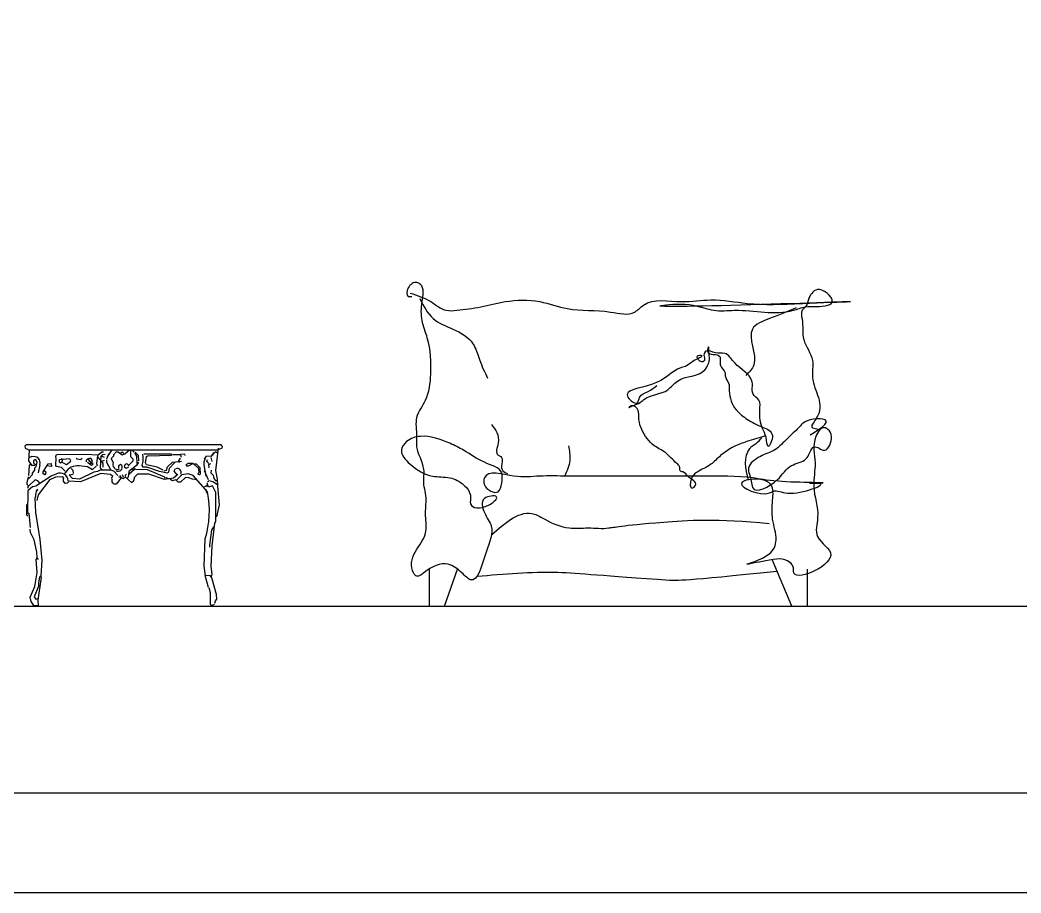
# Model space of a CAD drawing. Header units: inches. Extents: x 11 to 53.5, y 7.4 to 32.2.
# Drawn here: x 38.65 to 41.9, y 7.358 to 10.193 of the extents above; entities that cross this region are included whole.
import ezdxf

# ---------------------------------------------------------------- set-up
doc = ezdxf.new("R2010")
doc.units = ezdxf.units.IN
doc.header["$MEASUREMENT"] = 0
for name, color, linetype in [('02', 2, 'Continuous'), ('1', 1, 'Continuous'), ('kadrbm', 4, 'Continuous')]:
    doc.layers.add(name, color=color, linetype=linetype)

# ---------------------------------------------------------------- blocks, each defined once
blk = doc.blocks.new('kadrbm')
at = {"layer": 'kadrbm', "color": 4}
blk.add_lwpolyline([(0, 0), (0, 24.7972), (21, 24.7972), (21, 0), (0, 0)], close=True, dxfattribs=at)
blk.add_lwpolyline([(20.6631, 0.3257), (20.6631, 24.4603), (0.3369, 24.4603), (0.3369, 0.3257), (20.6631, 0.3257)], dxfattribs=at)

msp = doc.modelspace()

# ---------------------------------------------------------------- linework, layer by layer
at = {"layer": '02'}
for p, q in [((38.6709, 8.8137), (38.6658, 8.809)), ((38.6658, 8.809), (38.6667, 8.8017)), ((38.6709, 8.8138), (39.3041, 8.8138)), ((39.301, 8.8137), (39.306, 8.809)), ((39.306, 8.809), (39.3052, 8.8017)), ((38.6667, 8.8017), (38.6783, 8.7972)), ((38.6793, 8.7949), (38.6772, 8.7612)), ((38.6778, 8.797), (39.2928, 8.797)), ((38.7664, 8.775), (38.768, 8.7811)), ((38.768, 8.7811), (38.8632, 8.7825)), ((38.8632, 8.7825), (38.9015, 8.7803)), ((38.9014, 8.7772), (38.8979, 8.7528)), ((38.9154, 8.7893), (38.903, 8.7787)), ((38.9114, 8.7372), (38.9137, 8.777)), ((38.9121, 8.7724), (38.9184, 8.7815)), ((38.9216, 8.7892), (38.9154, 8.7893)), ((38.9184, 8.7815), (38.926, 8.7829)), ((38.9319, 8.7675), (38.9399, 8.7858)), ((38.9336, 8.7736), (38.9493, 8.7963)), ((38.9535, 8.7763), (38.9457, 8.7688)), ((38.9536, 8.7809), (38.9535, 8.7763)), ((38.963, 8.7915), (38.9536, 8.7809)), ((38.9645, 8.7899), (38.9691, 8.7899)), ((38.9691, 8.7899), (38.9812, 8.7804)), ((38.9814, 8.7896), (38.9767, 8.7851)), ((38.9812, 8.7804), (38.9905, 8.7833)), ((38.9874, 8.7849), (38.9814, 8.7896)), ((38.9905, 8.7833), (39.006, 8.7969)), ((39.0091, 8.7938), (39.0087, 8.7754)), ((39.0212, 8.7889), (39.0152, 8.7952)), ((39.0243, 8.7889), (39.0227, 8.7843)), ((39.0227, 8.7843), (39.0287, 8.7765)), ((39.0349, 8.778), (39.0243, 8.7889)), ((39.0287, 8.7765), (39.0298, 8.752)), ((39.0361, 8.7611), (39.0349, 8.778)), ((39.0501, 8.7716), (39.0487, 8.7823)), ((39.1423, 8.7822), (39.0518, 8.7823)), ((39.0609, 8.7745), (39.064, 8.7775)), ((39.064, 8.7775), (39.1422, 8.7792)), ((39.1422, 8.7792), (39.1423, 8.7822)), ((39.1699, 8.7802), (39.1453, 8.7806)), ((39.1729, 8.7771), (39.1699, 8.7802)), ((39.1853, 8.783), (39.1714, 8.7817)), ((39.1728, 8.7725), (39.1729, 8.7771)), ((39.1867, 8.7784), (39.1853, 8.783)), ((39.1867, 8.7784), (39.1867, 8.7784)), ((39.2494, 8.7666), (39.2557, 8.7757)), ((39.271, 8.7754), (39.2557, 8.7757)), ((39.2851, 8.7905), (39.271, 8.7754)), ((39.2726, 8.7784), (39.2804, 8.7875)), ((39.2896, 8.7873), (39.2851, 8.7905)), ((39.2856, 8.7291), (39.2945, 8.8026)), ((39.3052, 8.8017), (39.2935, 8.7972)), ((38.6772, 8.7612), (38.6877, 8.7472)), ((38.68, 8.7458), (38.6779, 8.7136)), ((38.6831, 8.7504), (38.68, 8.7458)), ((38.6882, 8.7748), (38.6804, 8.7719)), ((38.6877, 8.7472), (38.6984, 8.747)), ((38.6941, 8.7609), (38.6939, 8.7548)), ((38.6939, 8.7548), (38.703, 8.7454)), ((38.6972, 8.7639), (38.6941, 8.7609)), ((38.7018, 8.7638), (38.6972, 8.7639)), ((38.7062, 8.7561), (38.7018, 8.7638)), ((38.7029, 8.7424), (38.7062, 8.7561)), ((38.7103, 8.7223), (38.7153, 8.7483)), ((38.7256, 8.7251), (38.7414, 8.7509)), ((38.752, 8.743), (38.7367, 8.7448)), ((38.7414, 8.7509), (38.7507, 8.7523)), ((38.7507, 8.7523), (38.752, 8.743)), ((38.7659, 8.7459), (38.766, 8.7551)), ((38.7689, 8.7427), (38.7659, 8.7459)), ((38.766, 8.7551), (38.7677, 8.7612)), ((38.7678, 8.7688), (38.7664, 8.775)), ((38.7677, 8.7612), (38.7678, 8.7688)), ((38.7783, 8.7564), (38.7785, 8.7656)), ((38.7814, 8.7533), (38.7783, 8.7564)), ((38.7785, 8.7656), (38.8108, 8.7681)), ((38.786, 8.7562), (38.7814, 8.7533)), ((38.7847, 8.7685), (38.7877, 8.7654)), ((38.7877, 8.7654), (38.786, 8.7578)), ((38.8012, 8.7483), (38.786, 8.7562)), ((38.8152, 8.7588), (38.8012, 8.7483)), ((38.8108, 8.7681), (38.8137, 8.7619)), ((38.8353, 8.7661), (38.8322, 8.7692)), ((38.846, 8.7644), (38.8353, 8.7661)), ((38.8426, 8.7461), (38.8686, 8.7425)), ((38.8522, 8.7689), (38.846, 8.7644)), ((38.8658, 8.7579), (38.8659, 8.7641)), ((38.8798, 8.7699), (38.8659, 8.7641)), ((38.8688, 8.7563), (38.8825, 8.7469)), ((38.8766, 8.7593), (38.8706, 8.7701)), ((38.8764, 8.7516), (38.8795, 8.7546)), ((38.8872, 8.7514), (38.8766, 8.7593)), ((38.8795, 8.7546), (38.8795, 8.7515)), ((38.8858, 8.7606), (38.8798, 8.7699)), ((38.8811, 8.7561), (38.8858, 8.7606)), ((38.8825, 8.7469), (38.8872, 8.7514)), ((38.8853, 8.733), (38.8978, 8.7436)), ((38.8979, 8.7528), (38.9008, 8.745)), ((38.9029, 8.7726), (38.9194, 8.7539)), ((38.9164, 8.7601), (38.9242, 8.763)), ((38.9243, 8.7722), (38.9167, 8.7754)), ((38.9194, 8.7539), (38.9192, 8.7401)), ((38.9317, 8.7552), (38.9319, 8.7644)), ((38.9451, 8.732), (38.9317, 8.7552)), ((38.9457, 8.7688), (38.9517, 8.7564)), ((38.9712, 8.7361), (38.9714, 8.7453)), ((38.9714, 8.7453), (38.9761, 8.7499)), ((38.9761, 8.7499), (38.9806, 8.7467)), ((39.0161, 8.7599), (39.0021, 8.7463)), ((39.0282, 8.7459), (39.0033, 8.7264)), ((39.0087, 8.7754), (39.0163, 8.7676)), ((39.0163, 8.7676), (39.0161, 8.7599)), ((39.0345, 8.7565), (39.0282, 8.7459)), ((39.0466, 8.7456), (39.0499, 8.7593)), ((39.0496, 8.7409), (39.0466, 8.7456)), ((39.0499, 8.7593), (39.0501, 8.7716)), ((39.0575, 8.7546), (39.0609, 8.7745)), ((39.0604, 8.7484), (39.0575, 8.7546)), ((39.0956, 8.7401), (39.0604, 8.7484)), ((39.1293, 8.741), (39.1449, 8.7561)), ((39.1526, 8.756), (39.1338, 8.7364)), ((39.1449, 8.7561), (39.1741, 8.7602)), ((39.1649, 8.7588), (39.1712, 8.7695)), ((39.1679, 8.7557), (39.1649, 8.7588)), ((39.1893, 8.7492), (39.1955, 8.7537)), ((39.1938, 8.743), (39.1893, 8.7492)), ((39.2123, 8.7519), (39.1938, 8.743)), ((39.1955, 8.7537), (39.2108, 8.7534)), ((39.2259, 8.7394), (39.2123, 8.7519)), ((39.223, 8.7501), (39.2169, 8.7503)), ((39.2351, 8.7377), (39.223, 8.7501)), ((39.2475, 8.7482), (39.2477, 8.7574)), ((39.2546, 8.7113), (39.2475, 8.7482)), ((39.2477, 8.7574), (39.2525, 8.7711)), ((39.2569, 8.7588), (39.2586, 8.7649)), ((39.263, 8.7525), (39.2569, 8.7588)), ((39.2629, 8.7495), (39.2691, 8.7524)), ((39.2642, 8.7387), (39.2629, 8.7495)), ((39.2738, 8.7585), (39.271, 8.7723)), ((38.6777, 8.7029), (38.6902, 8.7165)), ((38.6902, 8.7165), (38.6903, 8.7211)), ((38.6903, 8.7211), (38.6981, 8.7302)), ((38.6981, 8.7302), (38.6983, 8.7378)), ((38.6983, 8.7378), (38.7029, 8.7424)), ((38.7018, 8.6795), (38.7515, 8.7124)), ((38.7255, 8.719), (38.7256, 8.7251)), ((38.7301, 8.7158), (38.7255, 8.719)), ((38.7288, 8.7296), (38.7333, 8.725)), ((38.7332, 8.7188), (38.7301, 8.7158)), ((38.7333, 8.725), (38.7332, 8.7188)), ((38.7515, 8.7124), (38.7685, 8.7182)), ((38.7842, 8.7394), (38.7689, 8.7427)), ((38.7962, 8.7269), (38.7842, 8.7394)), ((38.7961, 8.7193), (38.7961, 8.7223)), ((38.8098, 8.7159), (38.8221, 8.7173)), ((38.8204, 8.7035), (38.8098, 8.7159)), ((38.8223, 8.7295), (38.8163, 8.7358)), ((38.8237, 8.7203), (38.8223, 8.7295)), ((38.8897, 8.7238), (38.8433, 8.7016)), ((38.9127, 8.7203), (38.8462, 8.6923)), ((38.8686, 8.7425), (38.8853, 8.733)), ((38.9021, 8.7266), (38.8897, 8.7238)), ((38.9098, 8.7311), (38.9021, 8.7266)), ((38.9451, 8.7305), (38.9098, 8.7311)), ((38.919, 8.7294), (38.9114, 8.7372)), ((38.9433, 8.7167), (38.9127, 8.7203)), ((38.9509, 8.7104), (38.9433, 8.7167)), ((38.9542, 8.7272), (38.9451, 8.7305)), ((38.9678, 8.7132), (38.9542, 8.7272)), ((38.9739, 8.7146), (38.9784, 8.7053)), ((38.9861, 8.7067), (38.9832, 8.716)), ((38.9942, 8.7357), (38.9882, 8.742)), ((38.9923, 8.7143), (38.9955, 8.7173)), ((38.9923, 8.7097), (38.9923, 8.7143)), ((39.002, 8.7402), (38.9942, 8.7357)), ((39.0033, 8.7264), (39.0014, 8.708)), ((39.0047, 8.7187), (39.0218, 8.7337)), ((39.0187, 8.7307), (39.0142, 8.7339)), ((39.0173, 8.7384), (39.0249, 8.7337)), ((39.0229, 8.7092), (39.0323, 8.7182)), ((39.0249, 8.7337), (39.0632, 8.733)), ((39.0323, 8.7182), (39.0676, 8.7191)), ((39.0618, 8.7407), (39.0496, 8.7409)), ((39.103, 8.7262), (39.0618, 8.7407)), ((39.0632, 8.733), (39.1195, 8.709)), ((39.0676, 8.7191), (39.1179, 8.7014)), ((39.1153, 8.7306), (39.0956, 8.7401)), ((39.129, 8.7211), (39.103, 8.7262)), ((39.1184, 8.729), (39.1261, 8.7304)), ((39.1261, 8.7304), (39.1293, 8.741)), ((39.1321, 8.7241), (39.129, 8.7211)), ((39.1338, 8.7364), (39.1321, 8.7241)), ((39.1486, 8.7054), (39.1626, 8.7175)), ((39.1505, 8.7269), (39.1553, 8.736)), ((39.1611, 8.7144), (39.1505, 8.7269)), ((39.1749, 8.7157), (39.1593, 8.6991)), ((39.1964, 8.7184), (39.1749, 8.7157)), ((39.2117, 8.7135), (39.1964, 8.7184)), ((39.2598, 8.659), (39.2117, 8.7135)), ((39.2302, 8.7239), (39.2271, 8.7179)), ((39.2271, 8.7179), (39.2332, 8.7162)), ((39.229, 8.7393), (39.2302, 8.7239)), ((39.2332, 8.7162), (39.2363, 8.7192)), ((39.2363, 8.7192), (39.2351, 8.7377)), ((39.262, 8.6989), (39.2487, 8.7282)), ((39.2702, 8.7309), (39.2701, 8.7217)), ((39.2701, 8.7217), (39.2776, 8.7139)), ((39.2776, 8.7139), (39.279, 8.7032)), ((39.2912, 8.7014), (39.2856, 8.7291)), ((38.6728, 8.6846), (38.6729, 8.6907)), ((38.6773, 8.6799), (38.6728, 8.6846)), ((38.6729, 8.6907), (38.6778, 8.709)), ((38.6756, 8.6723), (38.6773, 8.6799)), ((38.6991, 8.6995), (38.6788, 8.6799)), ((38.688, 8.6767), (38.7018, 8.6795)), ((38.7083, 8.6962), (38.6991, 8.6995)), ((38.7158, 8.6869), (38.7083, 8.6962)), ((38.7105, 8.6502), (38.7482, 8.7002)), ((38.7482, 8.7002), (38.7668, 8.709)), ((38.7668, 8.709), (38.7867, 8.7102)), ((38.7867, 8.7102), (38.7928, 8.704)), ((38.7911, 8.6948), (38.7913, 8.7071)), ((38.7971, 8.687), (38.7911, 8.6948)), ((38.8032, 8.6885), (38.7971, 8.687)), ((38.8095, 8.6945), (38.8032, 8.6885)), ((38.8462, 8.6923), (38.8095, 8.6945)), ((38.8433, 8.7016), (38.8204, 8.7035)), ((38.9461, 8.7044), (38.9509, 8.7104)), ((38.9784, 8.7053), (38.9627, 8.6857)), ((38.9693, 8.7101), (38.9845, 8.7037)), ((38.9845, 8.7037), (38.9922, 8.7082)), ((38.9922, 8.7082), (39.0119, 8.6909)), ((39.0014, 8.708), (38.9983, 8.705)), ((39.0119, 8.6909), (39.0196, 8.6969)), ((39.0196, 8.6969), (39.0229, 8.7092)), ((39.1256, 8.7058), (39.1179, 8.7044)), ((39.1179, 8.7014), (39.1486, 8.7054)), ((39.1302, 8.7027), (39.1256, 8.7058)), ((39.1454, 8.6963), (39.1363, 8.701)), ((39.1562, 8.6992), (39.1454, 8.6963)), ((39.1637, 8.6914), (39.1562, 8.6992)), ((39.1714, 8.6912), (39.1637, 8.6914)), ((39.187, 8.7063), (39.1714, 8.6912)), ((39.1977, 8.7061), (39.187, 8.7063)), ((39.2099, 8.7013), (39.1977, 8.7061)), ((39.2237, 8.6995), (39.2099, 8.7013)), ((39.2494, 8.6776), (39.254, 8.6791)), ((39.254, 8.6791), (39.2571, 8.6821)), ((39.2586, 8.679), (39.254, 8.6791)), ((39.2616, 8.6759), (39.2572, 8.6882)), ((39.2635, 8.6958), (39.2588, 8.6912)), ((39.2755, 8.6802), (39.2616, 8.6759)), ((39.2757, 8.6925), (39.2635, 8.6958)), ((39.2859, 8.6586), (39.2755, 8.6802)), ((39.2909, 8.683), (39.2757, 8.6925)), ((39.279, 8.7032), (39.285, 8.6969)), ((39.285, 8.6969), (39.2896, 8.6968)), ((39.2923, 8.6784), (39.2912, 8.7014)), ((39.2974, 8.6185), (39.2923, 8.6784)), ((38.6755, 8.6631), (38.6742, 8.5925)), ((38.6911, 8.6781), (38.6755, 8.6631)), ((38.6996, 8.6412), (38.7012, 8.6458)), ((38.7012, 8.6458), (38.7014, 8.6519)), ((38.7014, 8.6519), (38.7047, 8.6672)), ((38.7046, 8.6626), (38.7078, 8.6702)), ((38.7056, 8.6319), (38.7105, 8.6502)), ((39.2552, 8.6606), (39.2553, 8.6683)), ((39.2597, 8.6544), (39.2552, 8.6606)), ((39.2857, 8.5635), (39.2859, 8.6586)), ((38.6726, 8.5864), (38.6716, 8.6187)), ((38.7019, 8.5936), (38.6996, 8.6412)), ((39.2891, 8.5787), (39.2974, 8.6185)), ((38.6756, 8.5818), (38.6726, 8.5864)), ((38.6742, 8.5925), (38.6788, 8.5909)), ((38.6788, 8.5909), (38.6826, 8.5448)), ((38.7157, 8.5059), (38.7019, 8.5936)), ((39.2736, 8.4854), (39.2826, 8.5589)), ((39.2826, 8.5589), (39.2857, 8.5635)), ((38.6839, 8.528), (38.6825, 8.5387)), ((38.6957, 8.5047), (38.6839, 8.528)), ((39.266, 8.4886), (39.273, 8.5361)), ((39.273, 8.5361), (39.2793, 8.5467)), ((38.7042, 8.4647), (38.6957, 8.5047)), ((38.7221, 8.4368), (38.7157, 8.5059)), ((39.2479, 8.4184), (39.251, 8.5073)), ((39.2659, 8.481), (39.266, 8.4886)), ((39.2709, 8.418), (39.2736, 8.4854)), ((38.7054, 8.4448), (38.7042, 8.4647)), ((38.7023, 8.4402), (38.7054, 8.4448)), ((38.7061, 8.3987), (38.7023, 8.4402)), ((38.7099, 8.4401), (38.7069, 8.4447)), ((38.7182, 8.3878), (38.7221, 8.4368)), ((39.252, 8.3877), (39.2479, 8.4184)), ((41.1557, 8.2893), (41.0924, 8.4402)), ((38.6977, 8.3529), (38.7061, 8.3987)), ((38.7167, 8.3863), (38.7135, 8.3833)), ((38.7197, 8.3832), (38.7167, 8.3863)), ((39.262, 8.3493), (39.2507, 8.3887)), ((39.2673, 8.3889), (39.252, 8.3877)), ((39.2733, 8.3812), (39.2673, 8.3889)), ((39.2736, 8.3934), (39.2709, 8.418)), ((39.2719, 8.3842), (39.2736, 8.3934)), ((39.9785, 8.4093), (39.9785, 8.2893)), ((40.0287, 8.2893), (40.0706, 8.4093)), ((41.2064, 8.4093), (41.2064, 8.2893)), ((38.71, 8.3542), (38.6955, 8.3192)), ((38.7092, 8.3082), (38.7197, 8.3832)), ((38.7101, 8.3634), (38.71, 8.3542)), ((38.7135, 8.3833), (38.7102, 8.3649)), ((39.2877, 8.3272), (39.2733, 8.3812)), ((38.6833, 8.3178), (38.6977, 8.3529)), ((39.2636, 8.3491), (39.2679, 8.3337)), ((39.2679, 8.3337), (39.2672, 8.2954)), ((39.289, 8.3119), (39.2877, 8.3272)), ((38.6861, 8.304), (38.6833, 8.3178)), ((38.6951, 8.2916), (38.6861, 8.304)), ((38.7073, 8.2898), (38.6951, 8.2916)), ((38.6955, 8.3192), (38.7015, 8.3114)), ((38.7015, 8.3114), (38.7093, 8.3143)), ((38.7104, 8.2913), (38.7092, 8.3082)), ((39.2672, 8.2954), (39.2733, 8.2907)), ((39.2733, 8.2907), (39.281, 8.2951)), ((39.2826, 8.2982), (39.2843, 8.3058)), ((39.2843, 8.3058), (39.289, 8.3119))]:
    msp.add_line(p, q, dxfattribs=at)
for centre, radius, start, end in [((38.6955, 8.7548), 0.0199, 341.8973, 110.0375), ((38.8356, 8.7002), 0.0445, 81.4054, 150.6992), ((38.9669, 8.7485), 0.0153, 152.4349, 289.556), ((38.9683, 8.7408), 0.0138, 238.0362, 25.5651), ((38.9959, 8.7434), 0.00767, 359, 190.3099), ((38.7803, 8.695), 0.0261, 2.1798, 117.0725), ((39.1612, 8.7236), 0.0123, 332.4349, 115.565), ((38.9583, 8.6965), 0.0107, 146.9946, 292.1986), ((38.952, 8.5984), 0.3128, 343.0546, 11.1339)]:
    msp.add_arc(centre, radius, start, end, dxfattribs=at)
for points in [[(39.9164, 9.306), (39.9838, 9.2779), (40.0343, 9.2499), (40.068, 9.2499), (40.1466, 9.2611), (40.2252, 9.2779), (40.3375, 9.2779), (40.4274, 9.2555), (40.5677, 9.2443), (40.6464, 9.2443), (40.6744, 9.2667), (40.7979, 9.2779), (40.8934, 9.2835), (41.0113, 9.2723), (41.191, 9.2723), (41.3426, 9.2779), (40.7402, 9.2667), (40.8356, 9.2667), (40.903, 9.2499), (40.9704, 9.2499), (41.1613, 9.2499), (41.2006, 9.2611), (41.2736, 9.2667), (41.2848, 9.2723), (41.2455, 9.3172), (41.2118, 9.2892), (41.2006, 9.2611), (41.1894, 9.2499), (41.1894, 9.2218), (41.195, 9.1545), (41.2231, 9.0872), (41.2231, 9.0311), (41.2343, 8.8964), (41.2231, 8.8684), (41.2399, 8.8628), (41.2174, 8.8459), (41.268, 8.8852), (41.2062, 8.8908), (41.1781, 8.8684), (41.1428, 8.8346), (41.1005, 8.7965), (41.0539, 8.7754), (41.0159, 8.7374), (41.0243, 8.6951), (41.0286, 8.674), (41.1089, 8.6993), (41.1554, 8.7458), (41.202, 8.767), (41.2147, 8.7881), (41.2287, 8.8067), (41.2624, 8.7954), (41.2792, 8.8123), (41.2736, 8.8628), (41.2624, 8.8684), (41.2343, 8.8403), (41.2316, 8.7543), (41.2273, 8.6782), (41.2399, 8.5766), (41.2399, 8.5149), (41.2823, 8.4542), (41.1613, 8.4027), (41.1613, 8.4139), (41.1501, 8.4307), (41.0715, 8.4364), (41.0097, 8.4251), (41.0827, 8.4588), (41.1051, 8.5037), (41.0939, 8.571), (41.0939, 8.6327), (41.0883, 8.6832), (41.0546, 8.7001), (40.9929, 8.6888), (41.0842, 8.657), (41.0952, 8.6618), (41.1425, 8.6559), (41.2424, 8.6889), (41.2139, 8.6886), (41.2471, 8.6888), (41.1124, 8.6944), (41.0282, 8.7057), (40.8597, 8.7113), (40.7811, 8.7113), (40.6127, 8.7113), (40.4891, 8.7113), (40.4274, 8.7113), (40.3375, 8.7113), (40.2533, 8.7113), (40.1579, 8.7057), (40.1579, 8.6832), (40.2028, 8.6608), (40.214, 8.6888), (40.214, 8.7225), (40.1579, 8.7562), (40.0905, 8.7954), (40.0456, 8.8179), (39.9501, 8.8403), (39.9052, 8.8235), (39.8884, 8.7954), (39.9164, 8.7505), (39.9894, 8.7113), (40.0456, 8.7057), (40.0905, 8.6832), (40.1129, 8.6439), (40.1129, 8.6215), (40.1691, 8.6159), (40.1972, 8.6439), (40.1579, 8.6383), (40.1579, 8.5935), (40.1803, 8.5486), (40.1635, 8.4644), (40.1129, 8.3746), (40.0849, 8.3971), (40.04, 8.4251), (39.9613, 8.3971), (39.9389, 8.3859), (39.9277, 8.3971), (39.9333, 8.4644), (39.967, 8.5261), (39.967, 8.5822), (39.967, 8.5991), (39.967, 8.6552), (39.9613, 8.6832), (39.9613, 8.7057), (39.9613, 8.7337), (39.9389, 8.8067), (39.9389, 8.8403), (39.9389, 8.902), (39.967, 8.9581), (39.9838, 9.0423), (39.9726, 9.1601), (39.9557, 9.2162), (39.9557, 9.2779), (39.9501, 9.334), (39.9389, 9.3397), (39.9108, 9.3228), (39.9108, 9.2948), (39.922, 9.2948)], [(39.9482, 9.2878), (39.9913, 9.2232), (40.0559, 9.1887), (40.1206, 9.1414), (40.1421, 9.0897), (40.168, 9.0294)], [(41.1703, 9.2576), (41.0841, 9.2232), (41.0281, 9.1887), (41.0324, 9.0725), (41.0066, 9.038)], [(41.0677, 8.8412), (41.0098, 8.8234), (40.9688, 8.8071), (40.9247, 8.7778), (40.8931, 8.7496), (40.8486, 8.7245), (40.8294, 8.7016), (40.832, 8.6722), (40.8439, 8.6817), (40.8202, 8.7093), (40.8019, 8.7247), (40.7931, 8.7282), (40.792, 8.7408), (40.7825, 8.7527), (40.7455, 8.7877), (40.7096, 8.81), (40.6863, 8.8334), (40.6597, 8.8947), (40.659, 8.9031), (40.6572, 8.9242), (40.6346, 8.9392), (40.6266, 8.9343), (40.6389, 8.9396), (40.6634, 8.9502), (40.6753, 8.9597), (40.7532, 8.9919), (40.7847, 9.0201), (40.8748, 9.0577), (40.8887, 9.0928), (40.8869, 9.1139), (40.8854, 9.1307), (40.8823, 9.1177), (40.9003, 9.1066), (40.9221, 9.1), (40.9235, 9.0831), (40.9246, 9.0705), (40.9395, 9.0464), (40.9406, 9.0337), (40.9508, 9.0134), (40.953, 8.9881), (40.9754, 8.9265), (41.012, 8.8957), (41.061, 8.8703), (41.093, 8.8434), (41.0791, 8.8082), (41.0723, 8.8373), (41.0613, 8.8661), (41.052, 8.9246), (41.049, 8.9583), (41.0304, 8.9779), (41.0282, 9.0032), (41.0267, 9.02), (40.9706, 9.0788), (40.9382, 9.1099), (40.9083, 9.1115), (40.8781, 9.1174), (40.8708, 9.104), (40.8722, 9.0872), (40.8642, 9.0822), (40.8497, 9.1022), (40.8624, 9.1033), (40.8343, 9.0839), (40.8144, 9.0694), (40.7979, 9.0637), (40.7008, 9.0086), (40.6237, 8.9679), (40.655, 8.9495), (40.6619, 8.967), (40.69, 8.9864), (40.718, 9.0059)], [(40.1809, 8.8787), (40.1982, 8.8529), (40.2025, 8.8184), (40.2025, 8.7797), (40.2111, 8.7754), (40.2154, 8.7581), (40.2154, 8.7323), (40.2326, 8.7194)], [(40.4309, 8.8098), (40.4352, 8.7624), (40.4179, 8.7108)], [(41.0152, 8.6978), (41.0195, 8.8012), (41.0281, 8.8098), (41.041, 8.8184), (41.0583, 8.8356)]]:
    msp.add_spline(points, degree=3, dxfattribs=at)
for points, knots in [([(40.1811, 8.5211), (40.2279, 8.5619), (40.2861, 8.6126), (40.3677, 8.562), (40.425, 8.5377), (40.4968, 8.5455), (40.557, 8.5379), (40.6051, 8.5535), (40.916, 8.5752), (41.0827, 8.5576)], [0, 0, 0, 0, 154.726264, 192.385641, 275.848008, 337.610545, 404.987816, 456.751732, 482.743242, 482.743242, 482.743242, 482.743242]), ([(40.1345, 8.3863), (40.2216, 8.3938), (40.3819, 8.4076), (40.5491, 8.3869), (40.8035, 8.3711), (41.1081, 8.4028)], [0, 0, 0, 0, 261.730363, 481.113066, 502.997622, 502.997622, 502.997622, 502.997622])]:
    msp.add_open_spline(points, degree=3, knots=knots, dxfattribs=at)
at = {"layer": '1'}
msp.add_line((32.8586, 8.2893), (53.1849, 8.2893), dxfattribs=at)

# ---------------------------------------------------------------- block references
at = {"layer": 'kadrbm'}
msp.add_blockref('kadrbm', (32.5217, 7.3575), dxfattribs=at)

doc.saveas('drawing.dxf')
